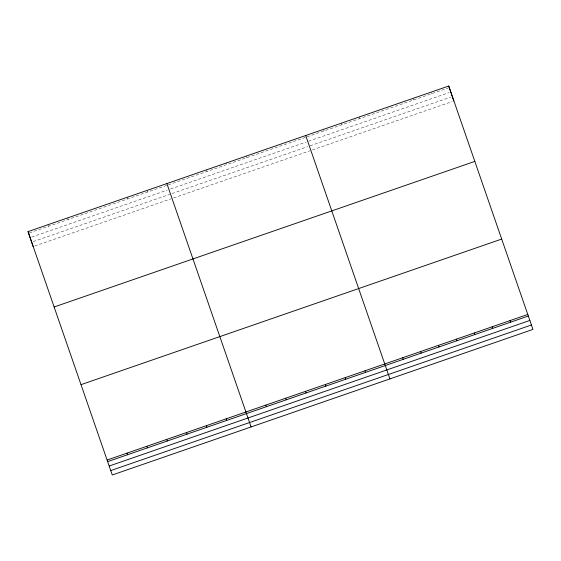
<?xml version="1.0" encoding="UTF-8"?>
<svg xmlns="http://www.w3.org/2000/svg" width="561" height="561" viewBox="0 0 561 561"><rect width="100%" height="100%" fill="white"/><g stroke="black" fill="none" stroke-linecap="round" stroke-linejoin="round"><path stroke-width="0.42" stroke-dasharray="2.81 2.1" d="M29.417 232.906L166.589 185.439M168.244 184.864L226.083 164.85M305.415 137.396L226.91 164.562L226.371 162.971M307.056 136.828L448.463 87.895M31.739 237.037L167.255 190.137M170.565 188.994L306.082 142.101M308.55 141.246L449.144 92.593M33.281 241.588L169.625 194.408M172.101 193.545L307.624 146.652M310.093 145.797L450.686 97.144M34.775 246.006L171.119 198.825M173.601 197.963L309.945 150.783M312.4 149.934L452.18 101.562M430.855 92.207L431.395 93.799M412.973 98.392L413.513 99.984M359.342 116.954L359.882 118.546M341.46 123.139L342 124.731M323.578 129.332L324.118 130.923M246.202 156.105L246.742 157.697M206.539 169.829L207.079 171.428M147.045 190.417L147.585 192.016M127.214 197.283L127.754 198.875M67.713 217.871L68.253 219.463M47.881 224.737L48.421 226.328"/><path stroke-width="0.84" d="M28.05 231.602L448.737 86.015L532.95 329.398L112.263 474.985L28.05 231.602L33.12 246.581M54.165 306.972L474.851 161.393M81.079 384.629L501.758 239.049M107.193 459.999L527.88 314.419M107.733 461.598L528.42 316.011M109.227 466.016L529.914 320.429M110.769 470.567L531.456 324.987M305.703 135.517L389.916 378.899M166.876 183.559L251.09 426.942M448.737 86.015L452.313 96.583M452.559 97.319L453.807 101.001M509.998 320.612L510.538 322.203M492.123 326.797L492.663 328.388M474.241 332.982L474.781 334.573M456.366 339.167L456.899 340.765M438.485 345.359L439.025 346.95M420.603 351.544L421.143 353.135M402.728 357.729L403.268 359.328M365.015 370.779L365.555 372.378M345.183 377.644L345.723 379.236M325.352 384.509L325.892 386.101M305.521 391.368L306.054 392.966M285.682 398.233L286.222 399.825M265.851 405.098L266.391 406.69M226.188 418.822L226.728 420.413M206.357 425.687L206.897 427.279M186.525 432.552L187.065 434.144M166.694 439.41L167.234 441.009M146.856 446.276L147.396 447.867M127.024 453.141L127.564 454.733"/></g></svg>
